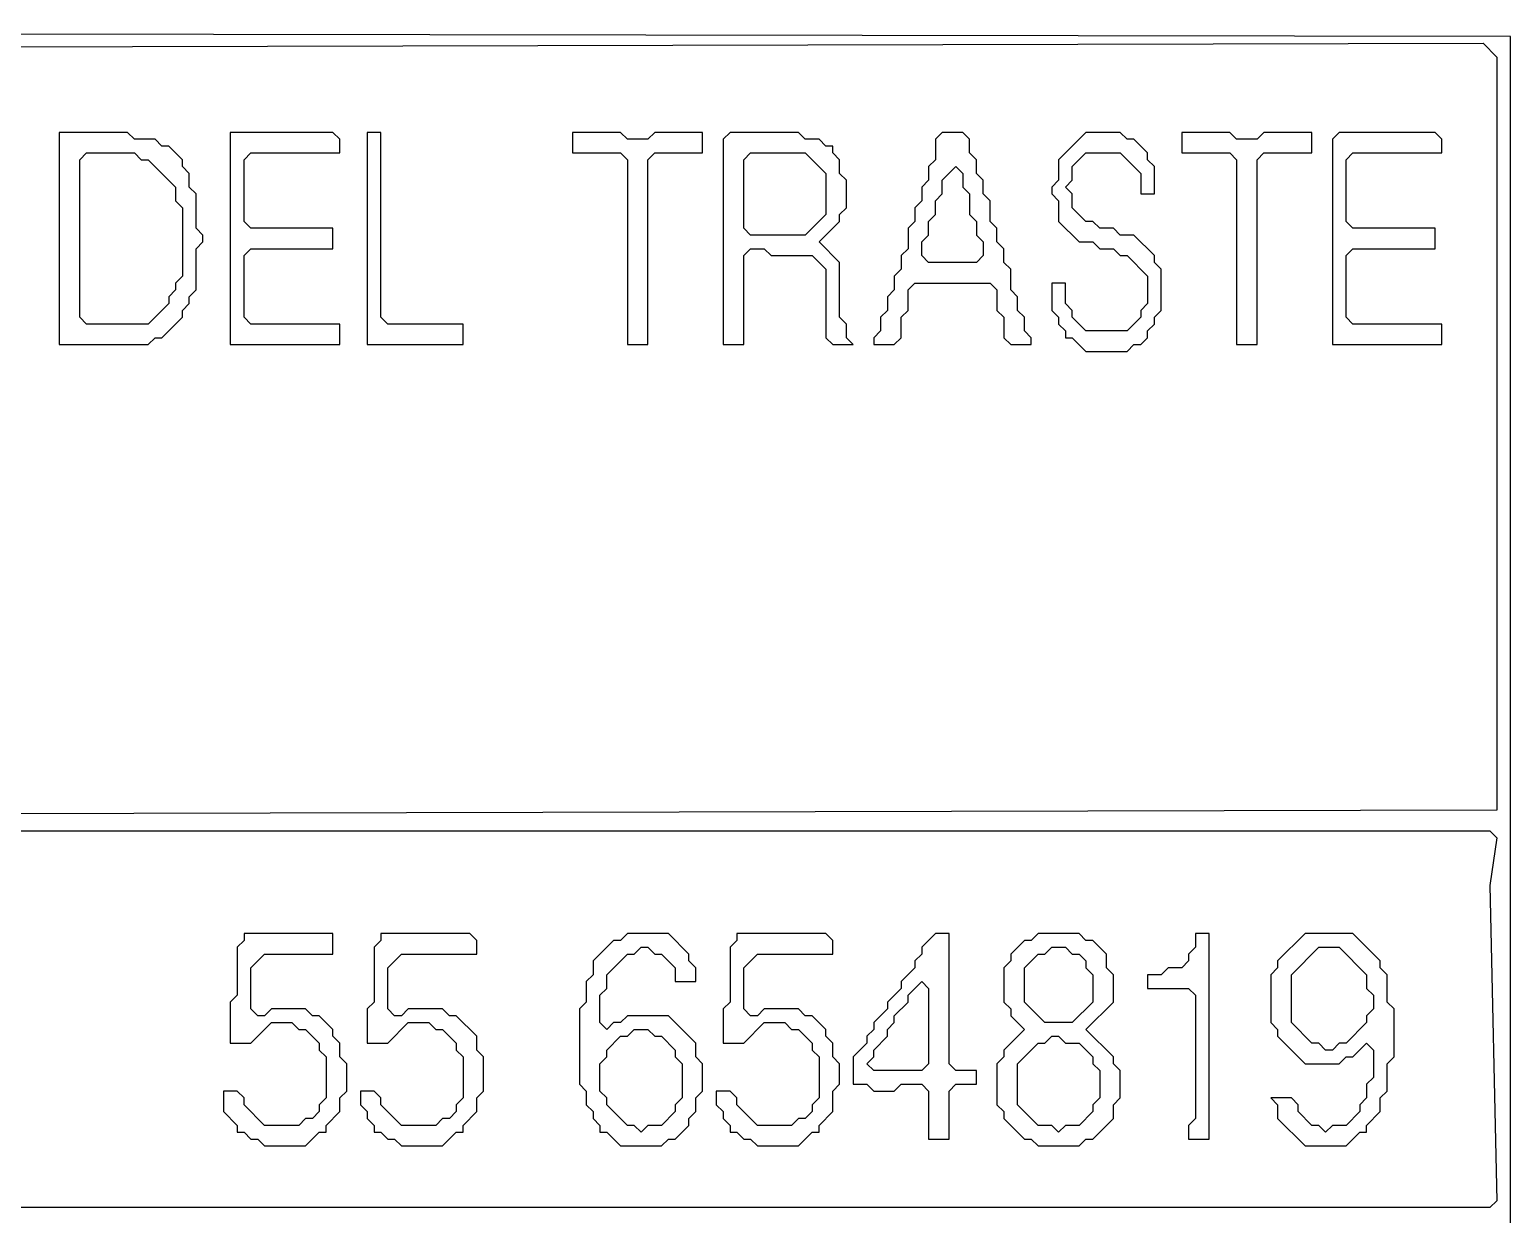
# Model space of a CAD drawing. Extents: x 17 to 323, y -435 to -5.
# Drawn here: x 232.27 to 253.9, y -175.9 to -158.6 of the extents above; entities that cross this region are included whole.
import ezdxf

# ---------------------------------------------------------------- set-up
doc = ezdxf.new("R2010")
doc.units = 0

msp = doc.modelspace()

# ---------------------------------------------------------------- linework, layer by layer
at = {"layer": 'CONTOURS'}
for p, q in [((253.9, -158.7), (187.6, -158.6)), ((253.9, -262.3), (253.9, -158.7)), ((210.8, -158.9), (253.5, -158.8)), ((253.5, -158.8), (253.7, -159)), ((253.7, -159), (253.7, -170)), ((232.7, -160.1), (232.7, -163.2)), ((233.7, -160.1), (232.7, -160.1)), ((233.8, -160.2), (233.7, -160.1)), ((234.1, -160.2), (233.8, -160.2)), ((234.2, -160.3), (234.1, -160.2)), ((235.2, -160.1), (235.2, -163.2)), ((236.7, -160.1), (235.2, -160.1)), ((236.8, -160.2), (236.7, -160.1)), ((236.8, -160.4), (236.8, -160.2)), ((237.2, -160.1), (237.2, -163.2)), ((237.4, -160.1), (237.2, -160.1)), ((237.4, -162.8), (237.4, -160.1)), ((240.2, -160.1), (240.2, -160.4)), ((240.9, -160.1), (240.2, -160.1)), ((241, -160.2), (240.9, -160.1)), ((241.3, -160.2), (241, -160.2)), ((241.4, -160.1), (241.3, -160.2)), ((242.1, -160.1), (241.4, -160.1)), ((242.1, -160.4), (242.1, -160.1)), ((242.5, -160.1), (242.4, -160.2)), ((242.4, -160.2), (242.4, -163.2)), ((243.5, -160.1), (242.5, -160.1)), ((243.6, -160.2), (243.5, -160.1)), ((243.8, -160.2), (243.6, -160.2)), ((243.9, -160.3), (243.8, -160.2)), ((245.6, -160.1), (245.5, -160.2)), ((245.5, -160.2), (245.5, -160.5)), ((245.9, -160.1), (245.6, -160.1)), ((246, -160.2), (245.9, -160.1)), ((246, -160.4), (246, -160.2)), ((247.7, -160.1), (247.3, -160.5)), ((248.2, -160.1), (247.7, -160.1)), ((248.3, -160.2), (248.2, -160.1)), ((248.4, -160.2), (248.3, -160.2)), ((248.6, -160.4), (248.4, -160.2)), ((249.1, -160.1), (249.1, -160.4)), ((249.8, -160.1), (249.1, -160.1)), ((249.9, -160.2), (249.8, -160.1)), ((250.2, -160.2), (249.9, -160.2)), ((250.3, -160.1), (250.2, -160.2)), ((251, -160.1), (250.3, -160.1)), ((251, -160.4), (251, -160.1)), ((251.4, -160.1), (251.3, -160.2)), ((251.3, -160.2), (251.3, -163.2)), ((252.8, -160.1), (251.4, -160.1)), ((252.9, -160.2), (252.8, -160.1)), ((252.9, -160.4), (252.9, -160.2)), ((233, -160.5), (233.1, -160.4)), ((233, -162.8), (233, -160.5)), ((233.1, -160.4), (233.8, -160.4)), ((233.8, -160.4), (233.9, -160.5)), ((233.9, -160.5), (234, -160.5)), ((234, -160.5), (234.4, -160.9)), ((234.3, -160.3), (234.2, -160.3)), ((234.5, -160.5), (234.3, -160.3)), ((234.5, -160.6), (234.5, -160.5)), ((235.4, -160.5), (235.5, -160.4)), ((235.4, -161.4), (235.4, -160.5)), ((235.5, -160.4), (236.8, -160.4)), ((240.2, -160.4), (240.9, -160.4)), ((240.9, -160.4), (241, -160.5)), ((241, -160.5), (241, -163.2)), ((241.3, -160.5), (241.4, -160.4)), ((241.3, -163.2), (241.3, -160.5)), ((241.4, -160.4), (242.1, -160.4)), ((242.7, -160.5), (242.8, -160.4)), ((242.7, -161.5), (242.7, -160.5)), ((242.8, -160.4), (243.6, -160.4)), ((243.6, -160.4), (243.9, -160.7)), ((244, -160.3), (243.9, -160.3)), ((244, -160.4), (244, -160.3)), ((244.1, -160.5), (244, -160.4)), ((244.1, -160.7), (244.1, -160.5)), ((245.5, -160.5), (245.4, -160.6)), ((246.1, -160.5), (246, -160.4)), ((246.1, -160.7), (246.1, -160.5)), ((247.3, -160.5), (247.3, -160.8)), ((247.5, -160.6), (247.7, -160.4)), ((247.7, -160.4), (248.2, -160.4)), ((248.2, -160.4), (248.5, -160.7)), ((248.6, -160.5), (248.6, -160.4)), ((248.7, -160.6), (248.6, -160.5)), ((249.1, -160.4), (249.8, -160.4)), ((249.8, -160.4), (249.9, -160.5)), ((249.9, -160.5), (249.9, -163.2)), ((250.2, -160.5), (250.3, -160.4)), ((250.2, -163.2), (250.2, -160.5)), ((250.3, -160.4), (251, -160.4)), ((251.5, -160.5), (251.6, -160.4)), ((251.5, -161.4), (251.5, -160.5)), ((251.6, -160.4), (252.9, -160.4)), ((234.6, -160.7), (234.5, -160.6)), ((234.6, -160.9), (234.6, -160.7)), ((243.9, -160.7), (243.9, -161.3)), ((244.2, -160.8), (244.1, -160.7)), ((245.4, -160.6), (245.4, -160.8)), ((245.6, -160.8), (245.8, -160.6)), ((245.8, -160.6), (245.9, -160.7)), ((245.9, -160.7), (245.9, -160.9)), ((246.2, -160.8), (246.1, -160.7)), ((247.5, -160.8), (247.5, -160.6)), ((248.5, -160.7), (248.5, -161)), ((248.7, -161), (248.7, -160.6)), ((234.4, -160.9), (234.4, -161.1)), ((234.7, -161), (234.6, -160.9)), ((244.2, -161.2), (244.2, -160.8)), ((245.4, -160.8), (245.3, -160.9)), ((245.3, -160.9), (245.3, -161.1)), ((245.6, -161), (245.6, -160.8)), ((245.9, -160.9), (246, -161)), ((246.2, -161), (246.2, -160.8)), ((247.3, -160.8), (247.2, -160.9)), ((247.2, -160.9), (247.2, -161)), ((247.4, -160.9), (247.5, -160.8)), ((247.5, -161), (247.4, -160.9)), ((234.4, -161.1), (234.5, -161.2)), ((234.7, -161.5), (234.7, -161)), ((245.3, -161.1), (245.2, -161.2)), ((245.5, -161.1), (245.6, -161)), ((245.5, -161.3), (245.5, -161.1)), ((246, -161), (246, -161.3)), ((246.3, -161.1), (246.2, -161)), ((246.3, -161.4), (246.3, -161.1)), ((247.2, -161), (247.3, -161.1)), ((247.3, -161.1), (247.3, -161.4)), ((247.5, -161.2), (247.5, -161)), ((248.5, -161), (248.7, -161)), ((234.5, -161.2), (234.5, -162.2)), ((243.9, -161.3), (243.6, -161.6)), ((244.1, -161.3), (244.2, -161.2)), ((244.1, -161.4), (244.1, -161.3)), ((245.2, -161.2), (245.2, -161.4)), ((245.4, -161.4), (245.5, -161.3)), ((246, -161.3), (246.1, -161.4)), ((247.7, -161.4), (247.5, -161.2)), ((234.8, -161.6), (234.7, -161.5)), ((235.5, -161.5), (235.4, -161.4)), ((236.7, -161.5), (235.5, -161.5)), ((236.7, -161.8), (236.7, -161.5)), ((242.8, -161.6), (242.7, -161.5)), ((243.8, -161.7), (244.1, -161.4)), ((245.2, -161.4), (245.1, -161.5)), ((245.1, -161.5), (245.1, -161.8)), ((245.4, -161.6), (245.4, -161.4)), ((246.1, -161.4), (246.1, -161.6)), ((246.4, -161.5), (246.3, -161.4)), ((246.4, -161.7), (246.4, -161.5)), ((247.3, -161.4), (247.6, -161.7)), ((247.8, -161.4), (247.7, -161.4)), ((247.9, -161.5), (247.8, -161.4)), ((248.1, -161.5), (247.9, -161.5)), ((248.2, -161.6), (248.1, -161.5)), ((251.6, -161.5), (251.5, -161.4)), ((252.8, -161.5), (251.6, -161.5)), ((252.8, -161.8), (252.8, -161.5)), ((234.7, -161.8), (234.8, -161.7)), ((234.7, -162.4), (234.7, -161.8)), ((234.8, -161.7), (234.8, -161.6)), ((235.4, -161.9), (235.5, -161.8)), ((235.5, -161.8), (236.7, -161.8)), ((242.7, -161.9), (242.8, -161.8)), ((243.6, -161.6), (242.8, -161.6)), ((242.8, -161.8), (243, -161.8)), ((243, -161.8), (243.1, -161.9)), ((244.1, -162), (243.8, -161.7)), ((245.1, -161.8), (245, -161.9)), ((245.3, -161.7), (245.4, -161.6)), ((245.3, -161.9), (245.3, -161.7)), ((246.1, -161.6), (246.2, -161.7)), ((246.2, -161.7), (246.2, -161.9)), ((246.5, -161.8), (246.4, -161.7)), ((246.5, -162), (246.5, -161.8)), ((247.6, -161.7), (247.8, -161.7)), ((247.8, -161.7), (247.9, -161.8)), ((247.9, -161.8), (248.1, -161.8)), ((248.1, -161.8), (248.2, -161.9)), ((248.4, -161.6), (248.2, -161.6)), ((248.7, -161.9), (248.4, -161.6)), ((251.5, -161.9), (251.6, -161.8)), ((251.6, -161.8), (252.8, -161.8)), ((235.4, -162.8), (235.4, -161.9)), ((242.7, -163.2), (242.7, -161.9)), ((243.1, -161.9), (243.7, -161.9)), ((243.7, -161.9), (243.9, -162.1)), ((244.1, -162.8), (244.1, -162)), ((245, -161.9), (245, -162.1)), ((245.4, -162), (245.3, -161.9)), ((246.1, -162), (245.4, -162)), ((246.2, -161.9), (246.1, -162)), ((246.6, -162.1), (246.5, -162)), ((248.2, -161.9), (248.3, -161.9)), ((248.3, -161.9), (248.6, -162.2)), ((248.7, -162), (248.7, -161.9)), ((248.8, -162.1), (248.7, -162)), ((251.5, -162.8), (251.5, -161.9)), ((234.5, -162.2), (234.4, -162.3)), ((243.9, -162.1), (243.9, -163.1)), ((245, -162.1), (244.9, -162.2)), ((244.9, -162.2), (244.9, -162.4)), ((246.6, -162.4), (246.6, -162.1)), ((248.6, -162.2), (248.6, -162.6)), ((248.8, -162.7), (248.8, -162.1)), ((234.4, -162.4), (234.3, -162.5)), ((234.4, -162.3), (234.4, -162.4)), ((234.6, -162.5), (234.7, -162.4)), ((244.9, -162.4), (244.8, -162.5)), ((245.1, -162.4), (245.2, -162.3)), ((245.1, -162.7), (245.1, -162.4)), ((245.2, -162.3), (246.3, -162.3)), ((246.3, -162.3), (246.4, -162.4)), ((246.4, -162.4), (246.4, -162.7)), ((246.7, -162.5), (246.6, -162.4)), ((247.4, -162.3), (247.2, -162.3)), ((247.2, -162.3), (247.2, -162.7)), ((247.4, -162.6), (247.4, -162.3)), ((234.3, -162.6), (234, -162.9)), ((234.3, -162.5), (234.3, -162.6)), ((234.5, -162.7), (234.6, -162.6)), ((234.6, -162.6), (234.6, -162.5)), ((244.8, -162.5), (244.8, -162.7)), ((246.7, -162.7), (246.7, -162.5)), ((247.5, -162.7), (247.4, -162.6)), ((248.6, -162.6), (248.5, -162.7)), ((233.1, -162.9), (233, -162.8)), ((234.2, -163.1), (234.5, -162.8)), ((234.5, -162.8), (234.5, -162.7)), ((235.5, -162.9), (235.4, -162.8)), ((237.5, -162.9), (237.4, -162.8)), ((244.2, -162.9), (244.1, -162.8)), ((244.8, -162.7), (244.7, -162.8)), ((244.7, -162.8), (244.7, -163)), ((245, -162.8), (245.1, -162.7)), ((245, -163.1), (245, -162.8)), ((246.4, -162.7), (246.5, -162.8)), ((246.5, -162.8), (246.5, -163.1)), ((246.8, -162.8), (246.7, -162.7)), ((246.8, -163), (246.8, -162.8)), ((247.2, -162.7), (247.3, -162.8)), ((247.3, -162.8), (247.3, -162.9)), ((247.5, -162.8), (247.5, -162.7)), ((247.7, -163), (247.5, -162.8)), ((248.5, -162.8), (248.3, -163)), ((248.5, -162.7), (248.5, -162.8)), ((248.7, -162.8), (248.8, -162.7)), ((248.7, -162.9), (248.7, -162.8)), ((251.6, -162.9), (251.5, -162.8)), ((234, -162.9), (233.1, -162.9)), ((234, -163.2), (234.1, -163.1)), ((234.1, -163.1), (234.2, -163.1)), ((236.8, -162.9), (235.5, -162.9)), ((236.8, -163.2), (236.8, -162.9)), ((238.6, -162.9), (237.5, -162.9)), ((238.6, -163.2), (238.6, -162.9)), ((243.9, -163.1), (244, -163.2)), ((244.2, -163.1), (244.2, -162.9)), ((244.3, -163.2), (244.2, -163.1)), ((244.7, -163), (244.6, -163.1)), ((244.6, -163.1), (244.6, -163.2)), ((244.9, -163.2), (245, -163.1)), ((246.5, -163.1), (246.6, -163.2)), ((246.9, -163.1), (246.8, -163)), ((246.9, -163.2), (246.9, -163.1)), ((247.3, -162.9), (247.4, -163)), ((247.4, -163), (247.4, -163.1)), ((247.4, -163.1), (247.5, -163.1)), ((247.5, -163.1), (247.7, -163.3)), ((248.3, -163), (247.7, -163)), ((248.5, -163.2), (248.6, -163.1)), ((248.6, -163), (248.7, -162.9)), ((248.6, -163.1), (248.6, -163)), ((252.9, -162.9), (251.6, -162.9)), ((252.9, -163.2), (252.9, -162.9)), ((232.7, -163.2), (234, -163.2)), ((235.2, -163.2), (236.8, -163.2)), ((237.2, -163.2), (238.6, -163.2)), ((241, -163.2), (241.3, -163.2)), ((242.4, -163.2), (242.7, -163.2)), ((244, -163.2), (244.3, -163.2)), ((244.6, -163.2), (244.9, -163.2)), ((246.6, -163.2), (246.9, -163.2)), ((247.7, -163.3), (248.3, -163.3)), ((248.3, -163.3), (248.4, -163.2)), ((248.4, -163.2), (248.5, -163.2)), ((249.9, -163.2), (250.2, -163.2)), ((251.3, -163.2), (252.9, -163.2)), ((253.7, -170), (210.9, -170.1)), ((210.9, -170.3), (253.6, -170.3)), ((253.6, -170.3), (253.7, -170.4)), ((253.7, -170.4), (253.6, -171.1)), ((253.6, -171.1), (253.7, -175.7)), ((235.4, -171.9), (235.3, -172)), ((235.4, -171.8), (235.4, -171.9)), ((236.7, -171.8), (235.4, -171.8)), ((236.7, -172.1), (236.7, -171.8)), ((237.4, -171.9), (237.3, -172)), ((237.4, -171.8), (237.4, -171.9)), ((238.7, -171.8), (237.4, -171.8)), ((238.8, -171.9), (238.7, -171.8)), ((238.8, -172.1), (238.8, -171.9)), ((240.8, -171.9), (240.5, -172.2)), ((240.9, -171.9), (240.8, -171.9)), ((241, -171.8), (240.9, -171.9)), ((241.6, -171.8), (241, -171.8)), ((241.9, -172.1), (241.6, -171.8)), ((242.6, -171.9), (242.5, -172)), ((242.6, -171.8), (242.6, -171.9)), ((243.9, -171.8), (242.6, -171.8)), ((244, -171.9), (243.9, -171.8)), ((244, -172.1), (244, -171.9)), ((245.5, -171.8), (245.3, -172)), ((245.7, -171.8), (245.5, -171.8)), ((245.7, -173.7), (245.7, -171.8)), ((246.8, -171.9), (246.6, -172.1)), ((246.9, -171.9), (246.8, -171.9)), ((247, -171.8), (246.9, -171.9)), ((247.6, -171.8), (247, -171.8)), ((247.7, -171.9), (247.6, -171.8)), ((247.8, -171.9), (247.7, -171.9)), ((248, -172.1), (247.8, -171.9)), ((249.3, -171.8), (249.3, -172)), ((249.5, -171.8), (249.3, -171.8)), ((249.5, -174.8), (249.5, -171.8)), ((250.9, -171.8), (250.5, -172.2)), ((251.6, -171.8), (250.9, -171.8)), ((252, -172.2), (251.6, -171.8)), ((235.3, -172), (235.3, -172.7)), ((235.5, -172.3), (235.7, -172.1)), ((235.7, -172.1), (236.7, -172.1)), ((237.3, -172), (237.3, -172.8)), ((237.5, -172.3), (237.7, -172.1)), ((237.7, -172.1), (238.8, -172.1)), ((240.7, -172.4), (241, -172.1)), ((241, -172.1), (241.1, -172.1)), ((241.1, -172.1), (241.2, -172)), ((241.2, -172), (241.3, -172)), ((241.3, -172), (241.4, -172.1)), ((241.4, -172.1), (241.5, -172.1)), ((241.5, -172.1), (241.7, -172.3)), ((241.9, -172.2), (241.9, -172.1)), ((242.5, -172), (242.5, -172.8)), ((242.7, -172.3), (242.9, -172.1)), ((242.9, -172.1), (244, -172.1)), ((245.3, -172.1), (245.2, -172.2)), ((245.3, -172), (245.3, -172.1)), ((246.6, -172.1), (246.6, -172.2)), ((246.8, -172.3), (247, -172.1)), ((247, -172.1), (247.1, -172.1)), ((247.1, -172.1), (247.2, -172)), ((247.2, -172), (247.4, -172)), ((247.4, -172), (247.5, -172.1)), ((247.5, -172.1), (247.6, -172.1)), ((247.6, -172.1), (247.7, -172.2)), ((248, -172.3), (248, -172.1)), ((249.3, -172), (249.2, -172.1)), ((249.2, -172.1), (249.2, -172.2)), ((250.7, -172.4), (251.1, -172)), ((251.1, -172), (251.4, -172)), ((251.4, -172), (251.8, -172.4)), ((235.5, -172.9), (235.5, -172.3)), ((237.5, -172.9), (237.5, -172.3)), ((240.5, -172.4), (240.4, -172.5)), ((240.5, -172.2), (240.5, -172.4)), ((240.7, -172.6), (240.7, -172.4)), ((241.7, -172.3), (241.7, -172.5)), ((242, -172.3), (241.9, -172.2)), ((242, -172.5), (242, -172.3)), ((242.7, -172.9), (242.7, -172.3)), ((245.2, -172.3), (245, -172.5)), ((245.2, -172.2), (245.2, -172.3)), ((246.6, -172.2), (246.5, -172.3)), ((246.5, -172.3), (246.5, -172.8)), ((246.8, -172.8), (246.8, -172.3)), ((247.7, -172.2), (247.7, -172.3)), ((247.7, -172.3), (247.8, -172.4)), ((247.8, -172.4), (247.8, -172.8)), ((248.1, -172.4), (248, -172.3)), ((248.1, -172.8), (248.1, -172.4)), ((248.8, -172.4), (248.6, -172.4)), ((248.6, -172.4), (248.6, -172.6)), ((248.9, -172.3), (248.8, -172.4)), ((249.1, -172.3), (248.9, -172.3)), ((249.2, -172.2), (249.1, -172.3)), ((250.5, -172.3), (250.4, -172.4)), ((250.4, -172.4), (250.4, -173.1)), ((250.5, -172.2), (250.5, -172.3)), ((250.7, -173.1), (250.7, -172.4)), ((251.8, -172.4), (251.8, -172.6)), ((252, -172.3), (252, -172.2)), ((252.1, -172.4), (252, -172.3)), ((252.1, -172.8), (252.1, -172.4)), ((240.4, -172.5), (240.4, -172.8)), ((240.6, -172.7), (240.7, -172.6)), ((241.7, -172.5), (242, -172.5)), ((245, -172.6), (244.8, -172.8)), ((245, -172.5), (245, -172.6)), ((245.1, -172.7), (245.3, -172.5)), ((245.3, -172.5), (245.4, -172.6)), ((245.4, -172.6), (245.4, -173.7)), ((248.6, -172.6), (249.2, -172.6)), ((249.2, -172.6), (249.3, -172.7)), ((251.8, -172.6), (251.9, -172.7)), ((235.3, -172.7), (235.2, -172.8)), ((235.2, -172.8), (235.2, -173.4)), ((237.3, -172.8), (237.2, -172.9)), ((240.4, -172.8), (240.3, -172.9)), ((240.6, -173.1), (240.6, -172.7)), ((242.5, -172.8), (242.4, -172.9)), ((244.8, -172.8), (244.8, -172.9)), ((244.9, -173), (245.1, -172.8)), ((245.1, -172.8), (245.1, -172.7)), ((246.5, -172.8), (246.6, -172.9)), ((247.1, -173.1), (246.8, -172.8)), ((247.8, -172.8), (247.5, -173.1)), ((247.7, -173.2), (248.1, -172.8)), ((249.3, -172.7), (249.3, -174.5)), ((251.9, -172.7), (251.9, -172.9)), ((252.2, -172.9), (252.1, -172.8)), ((235.6, -173), (235.5, -172.9)), ((235.7, -173), (235.6, -173)), ((235.8, -172.9), (235.7, -173)), ((236.3, -172.9), (235.8, -172.9)), ((236.4, -173), (236.3, -172.9)), ((236.5, -173), (236.4, -173)), ((236.7, -173.2), (236.5, -173)), ((237.2, -172.9), (237.2, -173.4)), ((237.6, -173), (237.5, -172.9)), ((237.7, -173), (237.6, -173)), ((237.8, -172.9), (237.7, -173)), ((238.3, -172.9), (237.8, -172.9)), ((238.4, -173), (238.3, -172.9)), ((238.5, -173), (238.4, -173)), ((238.8, -173.3), (238.5, -173)), ((240.3, -172.9), (240.3, -174)), ((241, -173), (240.9, -173.1)), ((241.6, -173), (241, -173)), ((242, -173.4), (241.6, -173)), ((242.4, -172.9), (242.4, -173.4)), ((242.8, -173), (242.7, -172.9)), ((242.9, -173), (242.8, -173)), ((243, -172.9), (242.9, -173)), ((243.5, -172.9), (243, -172.9)), ((243.6, -173), (243.5, -172.9)), ((243.7, -173), (243.6, -173)), ((243.9, -173.2), (243.7, -173)), ((244.8, -172.9), (244.6, -173.1)), ((244.9, -173.1), (244.9, -173)), ((246.6, -172.9), (246.6, -173)), ((246.6, -173), (246.8, -173.2)), ((251.9, -172.9), (251.8, -173)), ((251.8, -173), (251.8, -173.1)), ((252.2, -173.6), (252.2, -172.9)), ((235.5, -173.4), (235.8, -173.1)), ((235.8, -173.1), (236.1, -173.1)), ((236.1, -173.1), (236.2, -173.2)), ((236.2, -173.2), (236.3, -173.2)), ((236.3, -173.2), (236.5, -173.4)), ((236.7, -173.3), (236.7, -173.2)), ((237.5, -173.4), (237.8, -173.1)), ((237.8, -173.1), (238.1, -173.1)), ((238.1, -173.1), (238.2, -173.2)), ((238.2, -173.2), (238.3, -173.2)), ((238.3, -173.2), (238.5, -173.4)), ((240.7, -173.2), (240.6, -173.1)), ((240.8, -173.1), (240.7, -173.2)), ((240.9, -173.1), (240.8, -173.1)), ((241, -173.3), (241.1, -173.2)), ((241.1, -173.2), (241.3, -173.2)), ((241.3, -173.2), (241.4, -173.3)), ((242.7, -173.4), (243, -173.1)), ((243, -173.1), (243.3, -173.1)), ((243.3, -173.1), (243.4, -173.2)), ((243.4, -173.2), (243.5, -173.2)), ((243.5, -173.2), (243.7, -173.4)), ((243.9, -173.3), (243.9, -173.2)), ((244.6, -173.2), (244.5, -173.3)), ((244.6, -173.1), (244.6, -173.2)), ((244.8, -173.2), (244.9, -173.1)), ((244.8, -173.3), (244.8, -173.2)), ((246.8, -173.2), (246.5, -173.5)), ((247.5, -173.1), (247.1, -173.1)), ((248.1, -173.6), (247.7, -173.2)), ((250.4, -173.1), (250.5, -173.2)), ((250.5, -173.2), (250.5, -173.3)), ((251, -173.4), (250.7, -173.1)), ((251.8, -173.1), (251.5, -173.4)), ((235.2, -173.4), (235.5, -173.4)), ((236.5, -173.4), (236.5, -173.5)), ((236.8, -173.4), (236.7, -173.3)), ((236.8, -173.6), (236.8, -173.4)), ((237.2, -173.4), (237.5, -173.4)), ((238.5, -173.4), (238.5, -173.5)), ((238.8, -173.5), (238.8, -173.3)), ((240.7, -173.5), (240.9, -173.3)), ((240.9, -173.3), (241, -173.3)), ((241.4, -173.3), (241.5, -173.3)), ((241.5, -173.3), (241.7, -173.5)), ((242, -173.6), (242, -173.4)), ((242.4, -173.4), (242.7, -173.4)), ((243.7, -173.4), (243.7, -173.5)), ((244, -173.4), (243.9, -173.3)), ((244, -173.6), (244, -173.4)), ((244.5, -173.4), (244.3, -173.6)), ((244.5, -173.3), (244.5, -173.4)), ((244.6, -173.5), (244.8, -173.3)), ((246.7, -173.7), (247, -173.4)), ((247, -173.4), (247.1, -173.4)), ((247.1, -173.4), (247.2, -173.3)), ((247.2, -173.3), (247.3, -173.3)), ((247.3, -173.3), (247.4, -173.4)), ((247.4, -173.4), (247.6, -173.4)), ((247.6, -173.4), (247.8, -173.6)), ((250.5, -173.3), (250.9, -173.7)), ((251.1, -173.4), (251, -173.4)), ((251.2, -173.5), (251.1, -173.4)), ((251.4, -173.4), (251.3, -173.5)), ((251.5, -173.4), (251.4, -173.4)), ((251.6, -173.6), (251.8, -173.4)), ((251.8, -173.4), (251.9, -173.5)), ((236.5, -173.5), (236.6, -173.6)), ((236.6, -173.6), (236.6, -174.2)), ((236.9, -173.7), (236.8, -173.6)), ((236.9, -174.1), (236.9, -173.7)), ((238.5, -173.5), (238.6, -173.6)), ((238.6, -173.6), (238.6, -174.2)), ((238.9, -173.6), (238.8, -173.5)), ((238.9, -174.1), (238.9, -173.6)), ((240.6, -173.7), (240.7, -173.6)), ((240.6, -174.1), (240.6, -173.7)), ((240.7, -173.6), (240.7, -173.5)), ((241.7, -173.5), (241.7, -173.6)), ((241.7, -173.6), (241.8, -173.7)), ((241.8, -173.7), (241.8, -174.2)), ((242.1, -173.7), (242, -173.6)), ((242.1, -174.1), (242.1, -173.7)), ((243.7, -173.5), (243.8, -173.6)), ((243.8, -173.6), (243.8, -174.2)), ((244.1, -173.7), (244, -173.6)), ((244.1, -174), (244.1, -173.7)), ((244.3, -173.6), (244.3, -174)), ((244.5, -173.7), (244.6, -173.6)), ((244.6, -173.8), (244.5, -173.7)), ((244.6, -173.6), (244.6, -173.5)), ((245.4, -173.7), (245.3, -173.8)), ((245.8, -173.8), (245.7, -173.7)), ((246.5, -173.6), (246.4, -173.7)), ((246.4, -173.7), (246.4, -174.3)), ((246.5, -173.5), (246.5, -173.6)), ((246.7, -174.3), (246.7, -173.7)), ((247.8, -173.6), (247.8, -173.7)), ((247.8, -173.7), (247.9, -173.8)), ((248.1, -173.7), (248.1, -173.6)), ((248.2, -173.8), (248.1, -173.7)), ((250.9, -173.7), (251.4, -173.7)), ((251.3, -173.5), (251.2, -173.5)), ((251.4, -173.7), (251.5, -173.6)), ((251.5, -173.6), (251.6, -173.6)), ((251.9, -173.5), (251.9, -173.9)), ((252.1, -173.7), (252.2, -173.6)), ((252.1, -174.1), (252.1, -173.7)), ((245.3, -173.8), (244.6, -173.8)), ((246.1, -173.8), (245.8, -173.8)), ((246.1, -174), (246.1, -173.8)), ((247.9, -173.8), (247.9, -174.2)), ((248.2, -174.2), (248.2, -173.8)), ((251.9, -173.9), (251.8, -174)), ((235.3, -174.1), (235.1, -174.1)), ((235.1, -174.1), (235.1, -174.4)), ((235.4, -174.2), (235.3, -174.1)), ((236.8, -174.2), (236.9, -174.1)), ((237.3, -174.1), (237.1, -174.1)), ((237.1, -174.1), (237.1, -174.3)), ((237.4, -174.2), (237.3, -174.1)), ((238.8, -174.2), (238.9, -174.1)), ((240.3, -174), (240.4, -174.1)), ((240.4, -174.1), (240.4, -174.3)), ((240.7, -174.2), (240.6, -174.1)), ((242, -174.2), (242.1, -174.1)), ((242.5, -174.1), (242.3, -174.1)), ((242.3, -174.1), (242.3, -174.3)), ((242.6, -174.2), (242.5, -174.1)), ((244, -174.1), (244.1, -174)), ((244, -174.4), (244, -174.1)), ((244.3, -174), (244.5, -174)), ((244.5, -174), (244.6, -174.1)), ((244.6, -174.1), (244.9, -174.1)), ((244.9, -174.1), (245, -174)), ((245, -174), (245.3, -174)), ((245.3, -174), (245.4, -174.1)), ((245.4, -174.1), (245.4, -174.8)), ((245.7, -174.1), (245.8, -174)), ((245.7, -174.8), (245.7, -174.1)), ((245.8, -174), (246.1, -174)), ((251.8, -174), (251.8, -174.2)), ((252, -174.2), (252.1, -174.1)), ((235.4, -174.3), (235.4, -174.2)), ((235.7, -174.6), (235.4, -174.3)), ((236.6, -174.2), (236.5, -174.3)), ((236.5, -174.3), (236.5, -174.4)), ((236.8, -174.4), (236.8, -174.2)), ((237.1, -174.3), (237.2, -174.4)), ((237.4, -174.3), (237.4, -174.2)), ((237.7, -174.6), (237.4, -174.3)), ((238.6, -174.2), (238.5, -174.3)), ((238.5, -174.3), (238.5, -174.4)), ((238.8, -174.4), (238.8, -174.2)), ((240.4, -174.3), (240.5, -174.4)), ((240.7, -174.3), (240.7, -174.2)), ((241, -174.6), (240.7, -174.3)), ((241.8, -174.2), (241.7, -174.3)), ((241.7, -174.3), (241.7, -174.4)), ((242, -174.4), (242, -174.2)), ((242.3, -174.3), (242.4, -174.4)), ((242.6, -174.3), (242.6, -174.2)), ((242.9, -174.6), (242.6, -174.3)), ((243.8, -174.2), (243.7, -174.3)), ((243.7, -174.3), (243.7, -174.4)), ((246.4, -174.3), (246.5, -174.4)), ((247, -174.6), (246.7, -174.3)), ((247.9, -174.2), (247.8, -174.3)), ((247.8, -174.3), (247.8, -174.4)), ((248.1, -174.3), (248.2, -174.2)), ((248.1, -174.5), (248.1, -174.3)), ((250.7, -174.2), (250.4, -174.2)), ((250.4, -174.2), (250.5, -174.3)), ((250.5, -174.3), (250.5, -174.5)), ((250.8, -174.3), (250.7, -174.2)), ((250.8, -174.4), (250.8, -174.3)), ((251.8, -174.2), (251.7, -174.3)), ((251.7, -174.3), (251.7, -174.4)), ((252, -174.4), (252, -174.2)), ((235.1, -174.4), (235.3, -174.6)), ((236.3, -174.5), (236.2, -174.6)), ((236.4, -174.5), (236.3, -174.5)), ((236.5, -174.4), (236.4, -174.5)), ((236.6, -174.6), (236.8, -174.4)), ((237.2, -174.4), (237.2, -174.5)), ((237.2, -174.5), (237.3, -174.6)), ((238.3, -174.5), (238.2, -174.6)), ((238.4, -174.5), (238.3, -174.5)), ((238.5, -174.4), (238.4, -174.5)), ((238.6, -174.6), (238.8, -174.4)), ((240.5, -174.4), (240.5, -174.5)), ((240.5, -174.5), (240.6, -174.6)), ((241.7, -174.4), (241.5, -174.6)), ((241.9, -174.5), (242, -174.4)), ((241.9, -174.6), (241.9, -174.5)), ((242.4, -174.4), (242.4, -174.5)), ((242.4, -174.5), (242.5, -174.6)), ((243.5, -174.5), (243.4, -174.6)), ((243.6, -174.5), (243.5, -174.5)), ((243.7, -174.4), (243.6, -174.5)), ((243.8, -174.6), (244, -174.4)), ((246.5, -174.4), (246.5, -174.5)), ((246.5, -174.5), (246.8, -174.8)), ((247.8, -174.4), (247.6, -174.6)), ((247.8, -174.8), (248.1, -174.5)), ((249.3, -174.5), (249.2, -174.6)), ((250.5, -174.5), (250.9, -174.9)), ((251, -174.6), (250.8, -174.4)), ((251.7, -174.4), (251.5, -174.6)), ((251.8, -174.6), (252, -174.4)), ((235.3, -174.6), (235.3, -174.7)), ((235.3, -174.7), (235.4, -174.7)), ((235.4, -174.7), (235.5, -174.8)), ((236.2, -174.6), (235.7, -174.6)), ((236.3, -174.9), (236.5, -174.7)), ((236.5, -174.7), (236.6, -174.7)), ((236.6, -174.7), (236.6, -174.6)), ((237.3, -174.6), (237.3, -174.7)), ((237.3, -174.7), (237.4, -174.7)), ((237.4, -174.7), (237.5, -174.8)), ((238.2, -174.6), (237.7, -174.6)), ((238.3, -174.9), (238.5, -174.7)), ((238.5, -174.7), (238.6, -174.7)), ((238.6, -174.7), (238.6, -174.6)), ((240.6, -174.6), (240.6, -174.7)), ((240.6, -174.7), (240.7, -174.7)), ((240.7, -174.7), (240.9, -174.9)), ((241.1, -174.6), (241, -174.6)), ((241.2, -174.7), (241.1, -174.6)), ((241.3, -174.6), (241.2, -174.7)), ((241.5, -174.6), (241.3, -174.6)), ((241.7, -174.8), (241.9, -174.6)), ((242.5, -174.6), (242.5, -174.7)), ((242.5, -174.7), (242.6, -174.7)), ((242.6, -174.7), (242.7, -174.8)), ((243.4, -174.6), (242.9, -174.6)), ((243.5, -174.9), (243.7, -174.7)), ((243.7, -174.7), (243.8, -174.7)), ((243.8, -174.7), (243.8, -174.6)), ((247.2, -174.6), (247, -174.6)), ((247.3, -174.7), (247.2, -174.6)), ((247.4, -174.6), (247.3, -174.7)), ((247.6, -174.6), (247.4, -174.6)), ((249.2, -174.6), (249.2, -174.8)), ((251.1, -174.6), (251, -174.6)), ((251.2, -174.7), (251.1, -174.6)), ((251.3, -174.6), (251.2, -174.7)), ((251.5, -174.6), (251.3, -174.6)), ((251.5, -174.9), (251.7, -174.7)), ((251.7, -174.7), (251.8, -174.7)), ((251.8, -174.7), (251.8, -174.6)), ((235.5, -174.8), (235.6, -174.8)), ((235.6, -174.8), (235.7, -174.9)), ((235.7, -174.9), (236.3, -174.9)), ((237.5, -174.8), (237.6, -174.8)), ((237.6, -174.8), (237.7, -174.9)), ((237.7, -174.9), (238.3, -174.9)), ((240.9, -174.9), (241.5, -174.9)), ((241.5, -174.9), (241.6, -174.8)), ((241.6, -174.8), (241.7, -174.8)), ((242.7, -174.8), (242.8, -174.8)), ((242.8, -174.8), (242.9, -174.9)), ((242.9, -174.9), (243.5, -174.9)), ((245.4, -174.8), (245.7, -174.8)), ((246.8, -174.8), (246.9, -174.8)), ((246.9, -174.8), (247, -174.9)), ((247, -174.9), (247.6, -174.9)), ((247.6, -174.9), (247.7, -174.8)), ((247.7, -174.8), (247.8, -174.8)), ((249.2, -174.8), (249.5, -174.8)), ((250.9, -174.9), (251.5, -174.9)), ((253.6, -175.8), (210.9, -175.8)), ((253.7, -175.7), (253.6, -175.8))]:
    msp.add_line(p, q, dxfattribs=at)

doc.saveas('drawing.dxf')
